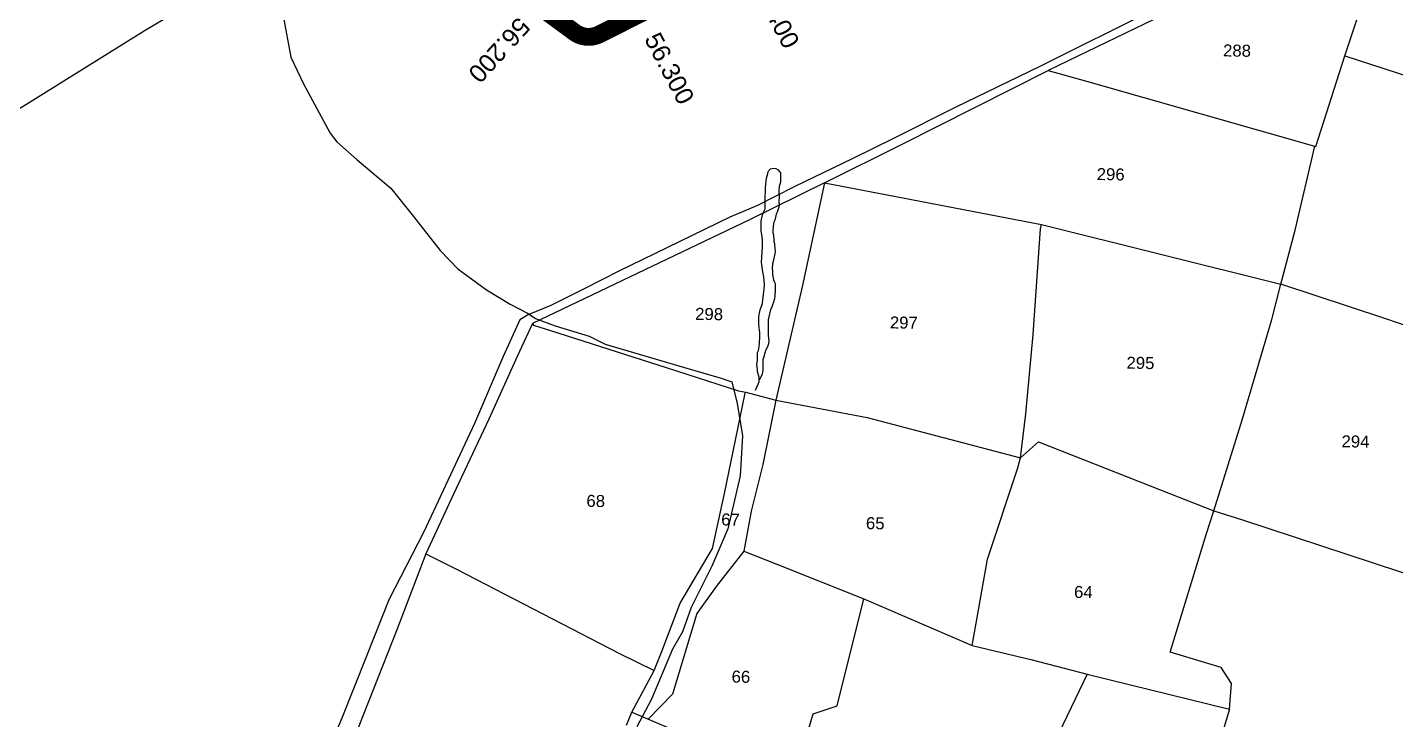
# Model space of a CAD drawing. Header units: inches. Extents: x 341797 to 347342, y 1572885 to 1580736.
# Drawn here: x 343011 to 344159, y 1576884 to 1577464 of the extents above; entities that cross this region are included whole.
import ezdxf

# ---------------------------------------------------------------- set-up
doc = ezdxf.new("R2010")
doc.units = ezdxf.units.IN
doc.header["$MEASUREMENT"] = 0
for name, color, linetype in [('BLOCK', 7, 'Continuous'), ('PLAT NOS', 6, 'Continuous'), ('PLATS', 6, 'Continuous'), ('ROADS', 2, 'Continuous'), ('STREAMS', 131, 'Continuous'), ('VB', 5, 'Continuous')]:
    doc.layers.add(name, color=color, linetype=linetype)
doc.styles.get("Standard").update_dxf_attribs({"font": 'arial.ttf'})

msp = doc.modelspace()

# ---------------------------------------------------------------- linework, layer by layer
at = {"layer": 'BLOCK', "color": 1, "const_width": 15}
msp.add_lwpolyline([(344039.4, 1577659.6), (343886, 1577669.6, 0.146314), (343874.8, 1577667.1), (343633.4, 1577530.2, -0.012349), (343632.6, 1577529.8), (343491, 1577458.5, -0.282119), (343470.1, 1577460.3), (343288.4, 1577593.8, 0.134415), (343278.6, 1577597.5), (343196.7, 1577605.7)], format="xyb", dxfattribs=at)
at = {"layer": 'PLATS', "color": 0}
for p, q in [((343964.9, 1577475.2), (343867.5, 1577428.1)), ((344116.4, 1577440.5), (344126.8, 1577471.4)), ((344092, 1577364.4), (344116.4, 1577440.5)), ((344116.4, 1577440.5), (344182, 1577419.3)), ((343745.1, 1577366.3), (343867.5, 1577428.1)), ((343867.5, 1577428.1), (343899.8, 1577419.3)), ((343899.8, 1577419.3), (344092, 1577364.4)), ((343679.8, 1577333.9), (343745.1, 1577366.3)), ((344074.8, 1577294.4), (344091.4, 1577364.6)), ((343679.8, 1577333.9), (343616.9, 1577303)), ((343679.8, 1577333.9), (343661.1, 1577246.7)), ((343679.8, 1577333.9), (343753, 1577320.1)), ((343753, 1577320.1), (343861.9, 1577299)), ((343616.9, 1577303), (343434.8, 1577216)), ((343854.9, 1577206.8), (343861.2, 1577295.3)), ((343861.2, 1577295.3), (343861.9, 1577299)), ((343861.9, 1577299), (344062.7, 1577248.9)), ((344062.7, 1577248.9), (344074.8, 1577294.4)), ((343661.1, 1577246.7), (343639.1, 1577151.7)), ((344055.1, 1577219.5), (344062.7, 1577248.9)), ((344150.1, 1577220.3), (344062.7, 1577248.9)), ((344254.8, 1577183.8), (344150.1, 1577220.3)), ((343434.8, 1577216), (343422.1, 1577188.3)), ((343434.8, 1577216), (343435.7, 1577214.6)), ((343435.7, 1577214.6), (343450.1, 1577210)), ((343450.1, 1577210), (343547.2, 1577179.2)), ((344030.6, 1577136), (344055.1, 1577219.5)), ((343848.7, 1577140.2), (343854.9, 1577206.8)), ((343422.1, 1577188.3), (343398.2, 1577135.7)), ((343547.2, 1577179.2), (343607.8, 1577159.6)), ((343596, 1577073.4), (343613, 1577156.3)), ((343607.8, 1577159.6), (343614, 1577158.5)), ((343613, 1577156.3), (343613.6, 1577158.6)), ((343614, 1577158.5), (343639.1, 1577151.7)), ((343639.1, 1577151.7), (343628.3, 1577097.9)), ((343639.1, 1577151.7), (343715.6, 1577137.3)), ((343844.4, 1577103.3), (343848.7, 1577140.2)), ((343398.2, 1577135.7), (343368.7, 1577072.9)), ((343715.6, 1577137.3), (343844.4, 1577103.3)), ((344006.6, 1577058.9), (344030.6, 1577136)), ((343844.4, 1577103.3), (343859.4, 1577116.7)), ((343859.4, 1577116.7), (343953.2, 1577080)), ((343628.3, 1577097.9), (343618.5, 1577058.6)), ((343816.6, 1577018.4), (343841.9, 1577094)), ((343841.9, 1577094), (343844.4, 1577103.3)), ((343368.7, 1577072.9), (343345.4, 1577022.9)), ((343585.9, 1577027.2), (343596, 1577073.4)), ((343953.2, 1577080), (344006.6, 1577058.9)), ((343618.5, 1577058.6), (343612.1, 1577025.1)), ((344000.5, 1577039.9), (344006.5, 1577059)), ((344006.6, 1577058.9), (344030.5, 1577051.4)), ((344030.5, 1577051.4), (344202, 1576994.9)), ((343969.9, 1576940.5), (344000.5, 1577039.9)), ((343558.9, 1576981.6), (343585.9, 1577027.2)), ((343612.1, 1577025.1), (343589.1, 1576995.5)), ((343612.1, 1577025.1), (343639.9, 1577014.2)), ((343345.4, 1577022.9), (343321, 1576959.2)), ((343345.4, 1577022.9), (343371.1, 1577010)), ((343639.9, 1577014.2), (343713, 1576985)), ((343808.5, 1576972.4), (343816.6, 1577018.4)), ((343371.1, 1577010), (343507.9, 1576939.2)), ((343589.1, 1576995.5), (343572.7, 1576972.7)), ((343543.8, 1576941.8), (343558.9, 1576981.6)), ((343690.4, 1576895.4), (343713, 1576985)), ((343713, 1576985), (343803.9, 1576946.1)), ((343572.7, 1576972.7), (343552.4, 1576905.1)), ((343803.9, 1576946.1), (343808.5, 1576972.4)), ((343321, 1576959.2), (343253.4, 1576786.9)), ((343803.9, 1576946.1), (343853.1, 1576934.2)), ((343507.9, 1576939.2), (343537, 1576924.9)), ((343537, 1576924.9), (343543.8, 1576941.8)), ((343853.1, 1576934.2), (343901.3, 1576921.7)), ((344012.8, 1576927.4), (343969.9, 1576940.5)), ((343532.4, 1576916.6), (343537, 1576924.9)), ((343900.3, 1576922), (343858.2, 1576834.7)), ((343901.3, 1576921.7), (344019.7, 1576892.7)), ((344021.4, 1576914.2), (344012.8, 1576927.4)), ((343518.3, 1576890), (343532.4, 1576916.6)), ((344019.7, 1576892.7), (344021.4, 1576914.2)), ((343552.4, 1576905.1), (343532, 1576884.2)), ((343513.9, 1576879.1), (343518.3, 1576890)), ((343518.3, 1576890), (343547.8, 1576877.5)), ((343653.7, 1576832), (343670.3, 1576888.7)), ((343670.3, 1576888.7), (343690.4, 1576895.4)), ((344019.7, 1576892.7), (344009.2, 1576858.2))]:
    msp.add_line(p, q, dxfattribs=at)
at = {"layer": 'ROADS', "color": 1}
for p, q in [((343225.8, 1577473.9), (343232.2, 1577439.3)), ((343860.3, 1577431.6), (343956.9, 1577479.6)), ((343232.2, 1577439.3), (343242.8, 1577417)), ((343790.3, 1577397.6), (343860.3, 1577431.6)), ((343242.8, 1577417), (343265.3, 1577375.7)), ((343738.1, 1577371.5), (343790.3, 1577397.6)), ((343265.3, 1577375.7), (343270.7, 1577368.3)), ((343703.4, 1577354.4), (343738.1, 1577371.5)), ((343270.7, 1577368.3), (343287.8, 1577353.2)), ((343287.8, 1577353.2), (343316, 1577329.6)), ((343679.5, 1577342.8), (343703.4, 1577354.4)), ((343654.6, 1577330.8), (343679.5, 1577342.8)), ((343316, 1577329.6), (343334, 1577307.2)), ((343623.9, 1577315.2), (343654.6, 1577330.8)), ((343600.7, 1577305.6), (343623.9, 1577315.2)), ((343334, 1577307.2), (343343.2, 1577295.5)), ((343547.9, 1577279.8), (343600.7, 1577305.6)), ((343343.2, 1577295.5), (343357.6, 1577277.2)), ((343507.5, 1577260.2), (343547.9, 1577279.8)), ((343357.6, 1577277.2), (343372.4, 1577261.9)), ((343372.4, 1577261.9), (343396.4, 1577244.3)), ((343479.2, 1577245.7), (343507.5, 1577260.2)), ((343396.4, 1577244.3), (343416.2, 1577232.3)), ((343450.6, 1577231.4), (343479.2, 1577245.7)), ((343416.2, 1577232.3), (343430.6, 1577224.7)), ((343432.1, 1577223.8), (343424.4, 1577219.1)), ((343430.6, 1577224.7), (343432.1, 1577223.8)), ((343432.1, 1577223.8), (343450.6, 1577231.4)), ((343432.1, 1577223.8), (343437.4, 1577220.3)), ((343437.4, 1577220.3), (343454, 1577214)), ((343424.4, 1577219.1), (343410.3, 1577188.4)), ((343454, 1577214), (343482.6, 1577205.4)), ((343482.6, 1577205.4), (343495.9, 1577198.7)), ((343495.9, 1577198.7), (343562.5, 1577179.2)), ((343410.3, 1577188.4), (343386.2, 1577132.2)), ((343562.5, 1577179.2), (343593.1, 1577170.1)), ((343593.1, 1577170.1), (343602.3, 1577167)), ((343602.3, 1577167), (343606.7, 1577148.9)), ((343606.7, 1577148.9), (343611.2, 1577121.7)), ((343386.2, 1577132.2), (343343.8, 1577041.4)), ((343611.2, 1577121.7), (343609.1, 1577088.2)), ((343609.1, 1577088.2), (343598.7, 1577043.8)), ((343343.8, 1577041.4), (343314.4, 1576984.3)), ((343598.7, 1577043.8), (343585.5, 1577012.6)), ((343585.5, 1577012.6), (343568.1, 1576977.8)), ((343314.4, 1576984.3), (343295.7, 1576937)), ((343568.1, 1576977.8), (343560.7, 1576957.5)), ((343560.7, 1576957.5), (343552.4, 1576943)), ((343295.7, 1576937), (343275, 1576884.9)), ((343552.4, 1576943), (343534.9, 1576901.1)), ((343534.9, 1576901.1), (343522.4, 1576877.7)), ((343275, 1576884.9), (343248.8, 1576823.9))]:
    msp.add_line(p, q, dxfattribs=at)
at = {"layer": 'STREAMS'}
for p, q in [((343630.6, 1577332.8), (343630.9, 1577335.4)), ((343630.9, 1577335.4), (343631.2, 1577337.8)), ((343631.2, 1577337.8), (343632.4, 1577341.7)), ((343632.4, 1577341.7), (343632.7, 1577343.1)), ((343632.7, 1577343.1), (343633.3, 1577344.2)), ((343633.3, 1577344.2), (343633.7, 1577345)), ((343633.7, 1577345), (343634.7, 1577345.8)), ((343634.7, 1577345.8), (343635.9, 1577346.1)), ((343635.9, 1577346.1), (343637.3, 1577346.2)), ((343637.3, 1577346.2), (343639.2, 1577345.9)), ((343639.2, 1577345.9), (343640.9, 1577344.8)), ((343640.9, 1577344.8), (343641.6, 1577344.1)), ((343641.6, 1577344.1), (343642.9, 1577342.3)), ((343642.9, 1577342.3), (343642.9, 1577340.3)), ((343642.9, 1577340.3), (343643.1, 1577338.2)), ((343643.1, 1577338.2), (343642.9, 1577334.5)), ((343630.2, 1577322.5), (343630.3, 1577326.4)), ((343630.3, 1577326.4), (343630.4, 1577328.5)), ((343630.4, 1577329.6), (343630.6, 1577332.8)), ((343630.4, 1577328.5), (343630.4, 1577329.6)), ((343642, 1577330.9), (343641.6, 1577328)), ((343641.6, 1577328), (343641.6, 1577325.1)), ((343641.6, 1577325.1), (343641.9, 1577323.1)), ((343642.4, 1577332.5), (343642, 1577330.9)), ((343642.9, 1577334.5), (343642.4, 1577332.5)), ((343629.1, 1577310), (343630, 1577312.2)), ((343630, 1577318.3), (343630.1, 1577320.6)), ((343630.2, 1577316.2), (343630, 1577318.3)), ((343630, 1577312.2), (343630.1, 1577314)), ((343630.1, 1577320.6), (343630.2, 1577322.5)), ((343630.1, 1577314), (343630.2, 1577316.2)), ((343641.6, 1577313.6), (343640.1, 1577309.5)), ((343641.9, 1577322.1), (343641.6, 1577318.3)), ((343641.6, 1577318.3), (343641.9, 1577315.3)), ((343641.9, 1577315.3), (343641.6, 1577313.6)), ((343641.9, 1577323.1), (343641.9, 1577322.1)), ((343626.8, 1577299.1), (343626.9, 1577301.9)), ((343626.9, 1577301.9), (343627.9, 1577307.1)), ((343627.9, 1577307.1), (343629.1, 1577310)), ((343637.5, 1577301), (343637.2, 1577299.5)), ((343638.2, 1577302.6), (343637.5, 1577301)), ((343639.3, 1577307.6), (343638.2, 1577302.6)), ((343640.1, 1577309.5), (343639.3, 1577307.6)), ((343626.7, 1577295.3), (343626.8, 1577299.1)), ((343626.8, 1577293.5), (343626.7, 1577295.3)), ((343627.6, 1577289), (343626.8, 1577293.5)), ((343627.9, 1577285.3), (343627.6, 1577289)), ((343637.2, 1577299.5), (343636.5, 1577294.3)), ((343636.5, 1577294.3), (343636.5, 1577292.2)), ((343636.5, 1577292.2), (343637, 1577290.3)), ((343637, 1577290.3), (343637.3, 1577285)), ((343627.7, 1577276.5), (343627.8, 1577279.6)), ((343627.8, 1577283.3), (343627.9, 1577285.3)), ((343627.8, 1577279.6), (343627.8, 1577283.3)), ((343637.3, 1577285), (343637.9, 1577283.2)), ((343637.9, 1577283.2), (343637.9, 1577281.9)), ((343637.9, 1577281.9), (343638.4, 1577276.3)), ((343627.1, 1577267.8), (343627.2, 1577271)), ((343627.3, 1577264.8), (343627.1, 1577267.8)), ((343627.2, 1577271), (343627.7, 1577276.5)), ((343636.3, 1577266.1), (343636.2, 1577265.1)), ((343636.7, 1577267.9), (343636.3, 1577266.1)), ((343638.2, 1577274.7), (343636.7, 1577267.9)), ((343638.4, 1577276.3), (343638.2, 1577274.7)), ((343627.9, 1577261.2), (343627.3, 1577264.8)), ((343628.3, 1577259.1), (343627.9, 1577261.2)), ((343628.7, 1577256.9), (343628.3, 1577259.1)), ((343629.4, 1577252.3), (343628.7, 1577256.9)), ((343636.2, 1577265.1), (343636.1, 1577263.3)), ((343636.1, 1577263.3), (343636.3, 1577259)), ((343636.3, 1577259), (343636.3, 1577257.1)), ((343636.3, 1577257.1), (343637.1, 1577252.7)), ((343628.6, 1577240.4), (343629.4, 1577244.7)), ((343629.7, 1577248.3), (343629.4, 1577252.3)), ((343629.4, 1577244.7), (343629.7, 1577248.3)), ((343637.1, 1577252.7), (343637.9, 1577250.8)), ((343637.9, 1577250.8), (343638.4, 1577249.6)), ((343638.5, 1577243.7), (343638.2, 1577239.4)), ((343638.4, 1577249.6), (343638.4, 1577245.4)), ((343638.4, 1577245.4), (343638.5, 1577243.7)), ((343625.9, 1577227.5), (343627.9, 1577232.8)), ((343627.9, 1577232.8), (343628.3, 1577236.2)), ((343628.3, 1577236.2), (343628.6, 1577240.4)), ((343636.3, 1577231.7), (343635.7, 1577229.8)), ((343637.2, 1577233.9), (343636.3, 1577231.7)), ((343637.9, 1577236.6), (343637.2, 1577233.9)), ((343638.2, 1577239.4), (343637.9, 1577236.6)), ((343624.8, 1577219.5), (343624.9, 1577221.5)), ((343624.9, 1577221.5), (343625, 1577223.3)), ((343625, 1577223.3), (343625.9, 1577227.5)), ((343633.2, 1577221.7), (343632.7, 1577219.2)), ((343634.7, 1577227.8), (343633.2, 1577221.7)), ((343635.7, 1577229.8), (343634.7, 1577227.8)), ((343624.8, 1577215.7), (343624.8, 1577219.5)), ((343625.1, 1577212.4), (343624.8, 1577215.7)), ((343625.3, 1577210.6), (343625.1, 1577212.4)), ((343625.7, 1577208.3), (343625.3, 1577210.6)), ((343632.7, 1577217.3), (343632.6, 1577209.5)), ((343632.6, 1577209.5), (343632.7, 1577206.3)), ((343632.7, 1577219.2), (343632.7, 1577217.3)), ((343625.1, 1577196.8), (343625.3, 1577199)), ((343625.3, 1577200.6), (343625.6, 1577203.8)), ((343625.3, 1577199), (343625.3, 1577200.6)), ((343625.6, 1577203.8), (343625.7, 1577208.3)), ((343632.7, 1577198.2), (343632.1, 1577196.5)), ((343632.7, 1577206.3), (343633.1, 1577201.1)), ((343633.1, 1577201.1), (343632.7, 1577198.2)), ((343623.6, 1577184.7), (343623.7, 1577187.1)), ((343623.7, 1577189.3), (343623.8, 1577191.6)), ((343623.7, 1577187.1), (343623.7, 1577189.3)), ((343623.8, 1577191.6), (343624.4, 1577193.5)), ((343624.4, 1577193.5), (343625.1, 1577196.8)), ((343628.7, 1577187.1), (343628.1, 1577185.7)), ((343630.1, 1577192.3), (343628.7, 1577187.1)), ((343631.1, 1577194.4), (343630.1, 1577192.3)), ((343632.1, 1577196.5), (343631.1, 1577194.4)), ((343623.1, 1577181.8), (343623.6, 1577184.7)), ((343623.3, 1577179.4), (343623.1, 1577181.8)), ((343623.7, 1577177.3), (343623.3, 1577179.4)), ((343623.8, 1577175.5), (343623.7, 1577177.3)), ((343625.2, 1577171.1), (343623.8, 1577175.5)), ((343628, 1577175.4), (343627.6, 1577173.5)), ((343628.2, 1577176.9), (343628, 1577175.4)), ((343628.1, 1577185.7), (343628.1, 1577184.8)), ((343628.1, 1577184.8), (343628.1, 1577183.1)), ((343628.1, 1577183.1), (343628.2, 1577180.9)), ((343628.2, 1577180.9), (343628.2, 1577178.6)), ((343628.2, 1577178.6), (343628.2, 1577176.9)), ((343622.1, 1577160.1), (343624.3, 1577165)), ((343624.3, 1577165), (343625, 1577167.5)), ((343625, 1577167.5), (343625.2, 1577170)), ((343625.6, 1577169.4), (343625.1, 1577168.7)), ((343625.2, 1577170), (343625.2, 1577171.1)), ((343626.2, 1577170.4), (343625.6, 1577169.4)), ((343627.6, 1577173.5), (343626.2, 1577170.4))]:
    msp.add_line(p, q, dxfattribs=at)
at = {"layer": 'VB', "color": 6}
for p, q in [((343172.7, 1577499), (343109.9, 1577461.6)), ((343109.9, 1577461.6), (342954.7, 1577365.1))]:
    msp.add_line(p, q, dxfattribs=at)

# ---------------------------------------------------------------- texts
at = {"layer": 'BLOCK', "color": 0}
for s, rotation, p in [('56.400', 297.7574, (343616.5, 1577501.7)), ('56.200', 227.6038, (343423.1, 1577473.9)), ('56.300', 297.7574, (343528.3, 1577454.8))]:
    msp.add_text(s, height=15, rotation=rotation, dxfattribs=at).set_placement(p)
at = {"layer": 'PLAT NOS', "color": 0}
for s, p in [('288', (344014.2, 1577440)), ('296', (343908.2, 1577336.3)), ('298', (343571.3, 1577219.1)), ('297', (343734.7, 1577211.9)), ('294', (344113.6, 1577112.2)), ('68', (343480.1, 1577062.3)), ('67', (343593.2, 1577046.7)), ('65', (343714.6, 1577043.6)), ('64', (343889.2, 1576985.9)), ('66', (343601.9, 1576914.9))]:
    msp.add_text(s, height=10.06, rotation=359.1364, dxfattribs=at).set_placement(p)
at = {"layer": 'PLAT NOS', "color": 0, "oblique": 360}
msp.add_text('295', height=10.06, rotation=359.1364, dxfattribs=at).set_placement((343933.2, 1577178.1))

doc.saveas('drawing.dxf')
